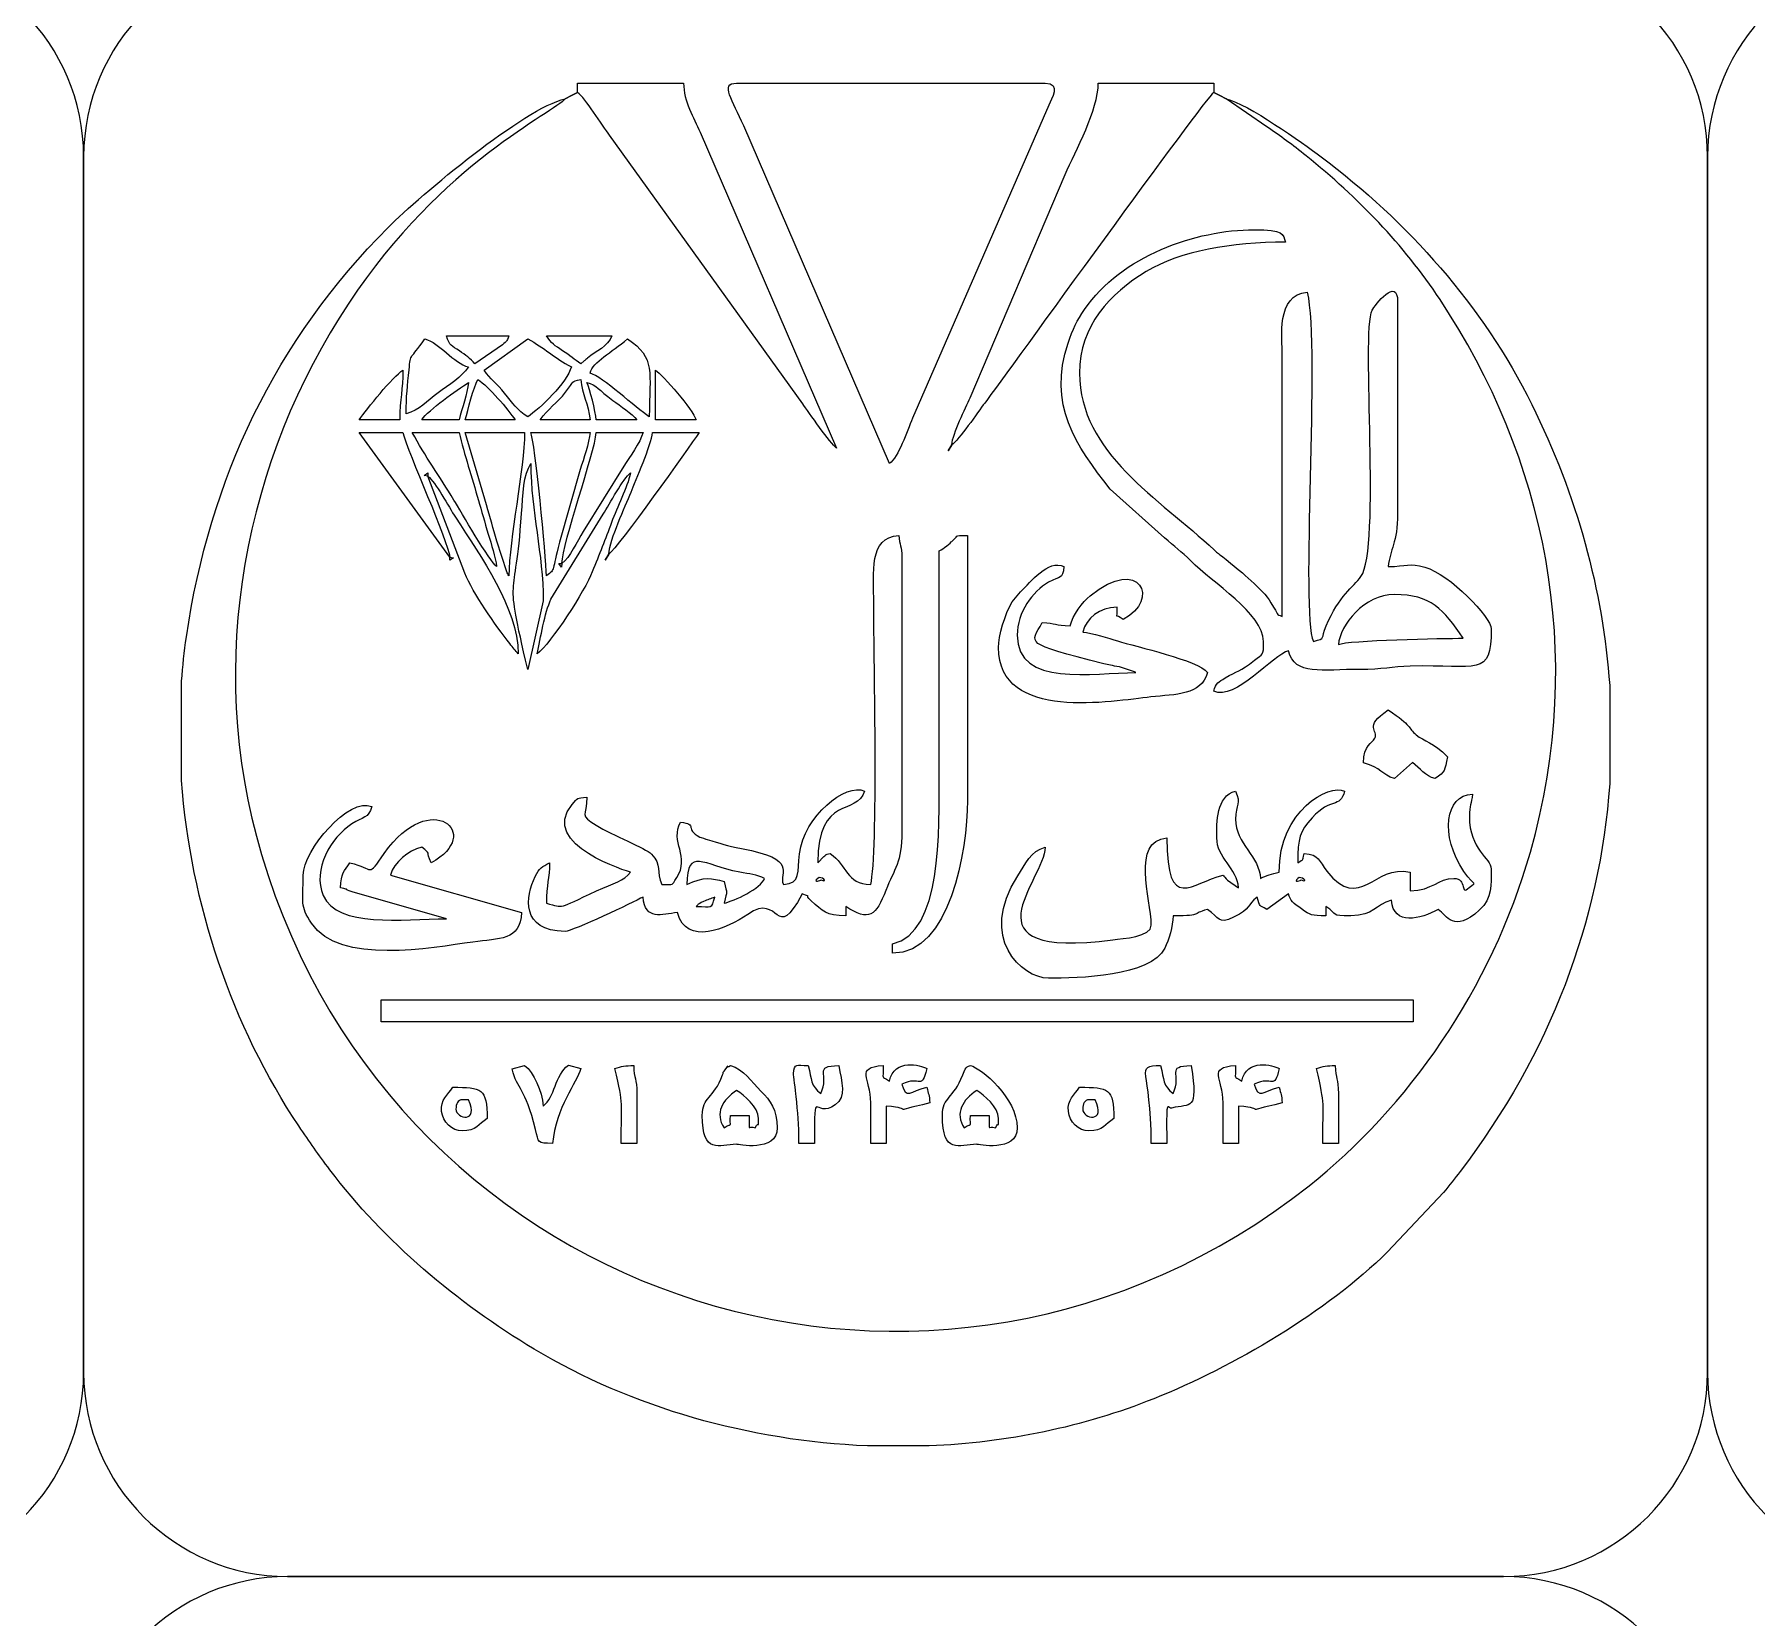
# Model space of a CAD drawing. Header units: millimetres. Extents: x -591 to 604, y 170 to 320.
# Drawn here: x 204.5 to 257.3, y 219 to 267.6 of the extents above; entities that cross this region are included whole.
import ezdxf

# ---------------------------------------------------------------- set-up
doc = ezdxf.new("R2010")
doc.units = ezdxf.units.MM
doc.header["$MEASUREMENT"] = 0
doc.layers.add('Layer 1', color=7, linetype='Continuous')

msp = doc.modelspace()

# ---------------------------------------------------------------- linework, layer by layer
at = {"layer": 'Layer 1', "color": 250, "lineweight": 18}
for points in [[(162.4292, 270.0725), (162.4292, 270.0725), (199.7166, 270.0725), (199.7166, 270.0725), (203.1625, 270.0725), (205.9729, 267.2621), (205.9729, 263.8162), (205.9729, 263.8162), (205.9729, 226.5288), (205.9729, 226.5288), (205.9729, 223.0829), (203.1625, 220.2725), (199.7166, 220.2725), (199.7166, 220.2725), (162.4292, 220.2725), (162.4292, 220.2725), (158.9833, 220.2725), (156.1729, 223.0829), (156.1729, 226.5288), (156.1729, 226.5288), (156.1729, 263.8162), (156.1729, 263.8162), (156.1729, 267.2621), (158.9833, 270.0725), (162.4292, 270.0725)], [(212.2292, 270.0725), (212.2292, 270.0725), (249.5166, 270.0725), (249.5166, 270.0725), (252.9625, 270.0725), (255.7729, 267.2621), (255.7729, 263.8162), (255.7729, 263.8162), (255.7729, 226.5288), (255.7729, 226.5288), (255.7729, 223.0829), (252.9625, 220.2725), (249.5166, 220.2725), (249.5166, 220.2725), (212.2292, 220.2725), (212.2292, 220.2725), (208.7833, 220.2725), (205.9729, 223.0829), (205.9729, 226.5288), (205.9729, 226.5288), (205.9729, 263.8162), (205.9729, 263.8162), (205.9729, 267.2621), (208.7833, 270.0725), (212.2292, 270.0725)], [(262.0292, 270.0725), (262.0292, 270.0725), (299.3166, 270.0725), (299.3166, 270.0725), (302.7625, 270.0725), (305.5729, 267.2621), (305.5729, 263.8162), (305.5729, 263.8162), (305.5729, 226.5288), (305.5729, 226.5288), (305.5729, 223.0829), (302.7625, 220.2725), (299.3166, 220.2725), (299.3166, 220.2725), (262.0292, 220.2725), (262.0292, 220.2725), (258.5833, 220.2725), (255.7729, 223.0829), (255.7729, 226.5288), (255.7729, 226.5288), (255.7729, 263.8162), (255.7729, 263.8162), (255.7729, 267.2621), (258.5833, 270.0725), (262.0292, 270.0725)], [(162.4292, 220.2725), (162.4292, 220.2725), (199.7166, 220.2725), (199.7166, 220.2725), (203.1625, 220.2725), (205.9729, 217.4621), (205.9729, 214.0162), (205.9729, 214.0162), (205.9729, 176.7288), (205.9729, 176.7288), (205.9729, 173.2829), (203.1625, 170.4725), (199.7166, 170.4725), (199.7166, 170.4725), (162.4292, 170.4725), (162.4292, 170.4725), (158.9833, 170.4725), (156.1729, 173.2829), (156.1729, 176.7288), (156.1729, 176.7288), (156.1729, 214.0162), (156.1729, 214.0162), (156.1729, 217.4621), (158.9833, 220.2725), (162.4292, 220.2725)], [(212.2292, 220.2725), (212.2292, 220.2725), (249.5166, 220.2725), (249.5166, 220.2725), (252.9625, 220.2725), (255.7729, 217.4621), (255.7729, 214.0162), (255.7729, 214.0162), (255.7729, 176.7288), (255.7729, 176.7288), (255.7729, 173.2829), (252.9625, 170.4725), (249.5166, 170.4725), (249.5166, 170.4725), (212.2292, 170.4725), (212.2292, 170.4725), (208.7833, 170.4725), (205.9729, 173.2829), (205.9729, 176.7288), (205.9729, 176.7288), (205.9729, 214.0162), (205.9729, 214.0162), (205.9729, 217.4621), (208.7833, 220.2725), (212.2292, 220.2725)], [(262.0292, 220.2725), (262.0292, 220.2725), (299.3166, 220.2725), (299.3166, 220.2725), (302.7625, 220.2725), (305.5729, 217.4621), (305.5729, 214.0162), (305.5729, 214.0162), (305.5729, 176.7288), (305.5729, 176.7288), (305.5729, 173.2829), (302.7625, 170.4725), (299.3166, 170.4725), (299.3166, 170.4725), (262.0292, 170.4725), (262.0292, 170.4725), (258.5833, 170.4725), (255.7729, 173.2829), (255.7729, 176.7288), (255.7729, 176.7288), (255.7729, 214.0162), (255.7729, 214.0162), (255.7729, 217.4621), (258.5833, 220.2725), (262.0292, 220.2725)]]:
    msp.add_open_spline(points, degree=3, knots=[0, 0, 0, 0, 0.125, 0.125, 0.125, 0.25, 0.25, 0.25, 0.375, 0.375, 0.375, 0.5, 0.5, 0.5, 0.625, 0.625, 0.625, 0.75, 0.75, 0.75, 0.875, 0.875, 0.875, 1, 1, 1, 1], dxfattribs=at)
at = {"layer": 'Layer 1', "color": 240}
for points, knots in [([(220.9283, 265.6831), (220.9283, 265.6831), (220.7371, 265.5875), (220.7371, 265.5875), (220.7371, 265.5875), (220.9283, 265.6831), (220.9283, 265.6831)], [0, 0, 0, 0, 0.5, 0.5, 0.5, 1, 1, 1, 1]), ([(221.1196, 265.7787), (221.1196, 265.7787), (220.9283, 265.6831), (220.9283, 265.6831), (220.9283, 265.6831), (221.1196, 265.7787), (221.1196, 265.7787)], [0, 0, 0, 0, 0.5, 0.5, 0.5, 1, 1, 1, 1]), ([(221.1196, 265.7787), (221.3502, 265.6096), (221.8702, 264.7777), (222.1027, 264.467), (222.1027, 264.467), (228.0232, 256.2356), (228.0232, 256.2356), (228.1936, 255.9854), (228.8925, 254.9977), (229.0561, 254.878), (229.0561, 254.878), (224.8753, 264.5622), (224.8753, 264.5622), (224.6812, 265.0163), (224.3706, 265.5037), (224.3706, 266.0656), (224.3706, 266.0656), (221.1196, 266.0656), (221.1196, 266.0656), (221.1196, 266.0656), (221.1196, 265.7787), (221.1196, 265.7787)], [0, 0, 0, 0, 0.1428571, 0.1428571, 0.1428571, 0.2857143, 0.2857143, 0.2857143, 0.4285714, 0.4285714, 0.4285714, 0.5714286, 0.5714286, 0.5714286, 0.7142857, 0.7142857, 0.7142857, 0.8571429, 0.8571429, 0.8571429, 1, 1, 1, 1]), ([(230.6816, 254.3999), (230.9687, 254.6104), (231.2157, 255.3724), (231.3919, 255.7932), (231.3919, 255.7932), (235.5667, 265.3944), (235.5667, 265.3944), (235.6563, 265.5854), (235.9591, 266.0656), (235.4625, 266.0656), (235.4625, 266.0656), (225.9963, 266.0656), (225.9963, 266.0656), (225.4735, 266.0656), (225.8796, 265.5359), (226.2138, 264.7534), (226.2138, 264.7534), (230.6816, 254.3999), (230.6816, 254.3999)], [0, 0, 0, 0, 0.1666667, 0.1666667, 0.1666667, 0.3333333, 0.3333333, 0.3333333, 0.5, 0.5, 0.5, 0.6666667, 0.6666667, 0.6666667, 0.8333333, 0.8333333, 0.8333333, 1, 1, 1, 1]), ([(232.594, 254.9736), (232.8156, 255.122), (233.3902, 255.9717), (233.605, 256.2575), (234.3037, 257.1873), (240.3305, 265.5622), (240.6261, 265.7787), (240.6261, 265.7787), (240.6261, 266.0656), (240.6261, 266.0656), (240.6261, 266.0656), (237.0881, 266.0656), (237.0881, 266.0656), (237.0881, 265.2549), (236.3991, 264.002), (236.069, 263.26), (236.069, 263.26), (233.1541, 256.4215), (233.1541, 256.4215), (233.0212, 256.0995), (232.624, 255.3346), (232.594, 254.9736)], [0, 0, 0, 0, 0.1428571, 0.1428571, 0.1428571, 0.2857143, 0.2857143, 0.2857143, 0.4285714, 0.4285714, 0.4285714, 0.5714286, 0.5714286, 0.5714286, 0.7142857, 0.7142857, 0.7142857, 0.8571429, 0.8571429, 0.8571429, 1, 1, 1, 1]), ([(240.8174, 265.6831), (240.8174, 265.6831), (240.6261, 265.7787), (240.6261, 265.7787), (240.6261, 265.7787), (240.8174, 265.6831), (240.8174, 265.6831)], [0, 0, 0, 0, 0.5, 0.5, 0.5, 1, 1, 1, 1]), ([(241.0086, 265.5875), (241.0086, 265.5875), (240.8174, 265.6831), (240.8174, 265.6831), (240.8174, 265.6831), (241.0086, 265.5875), (241.0086, 265.5875)], [0, 0, 0, 0, 0.5, 0.5, 0.5, 1, 1, 1, 1]), ([(241.0086, 265.5875), (241.0086, 265.5875), (242.2517, 264.727), (242.2517, 264.727), (242.7052, 264.4247), (243.0274, 264.1902), (243.4645, 263.8364), (245.0564, 262.5483), (246.4343, 261.1385), (247.5687, 259.4301), (250.7679, 254.6115), (252.0842, 248.6305), (250.3401, 242.4866), (249.1464, 238.2813), (246.5604, 234.638), (243.55, 232.2562), (232.1688, 223.2512), (215.5576, 228.4985), (211.4269, 242.4121), (209.656, 248.377), (210.9464, 254.554), (214.1008, 259.3151), (216.985, 263.6681), (220.4318, 265.1707), (220.7371, 265.5875), (219.4893, 265.2968), (216.3263, 262.6586), (215.3108, 261.6432), (211.8588, 258.1916), (209.8269, 253.9153), (209.1241, 249.0881), (209.0586, 248.6392), (209.0096, 248.1872), (208.9759, 247.7331), (208.9759, 247.7331), (208.9759, 244.6858), (208.9759, 244.6858), (209.2508, 240.8946), (210.5288, 237.1401), (212.571, 234.0897), (212.9116, 233.581), (213.1595, 233.2306), (213.5237, 232.7477), (215.1836, 230.5463), (217.4312, 228.66), (219.7861, 227.2489), (222.8029, 225.4412), (226.3899, 224.4299), (230.0087, 224.2793), (230.0087, 224.2793), (231.9016, 224.2793), (231.9016, 224.2793), (234.2773, 224.3787), (236.6263, 224.8554), (238.7957, 225.7271), (241.2467, 226.7121), (244.0903, 228.381), (245.9588, 230.2297), (245.9588, 230.2297), (247.6738, 232.0528), (247.6738, 232.0528), (247.8527, 232.2643), (248.0271, 232.4916), (248.181, 232.6928), (250.9437, 236.3041), (252.4745, 240.3925), (252.7699, 244.5787), (252.7699, 244.5787), (252.7699, 247.5939), (252.7699, 247.5939), (252.5652, 250.5065), (251.7689, 253.4224), (250.3794, 256.2167), (248.8627, 259.2669), (246.5818, 261.8047), (243.9182, 263.8118), (243.3522, 264.2384), (241.663, 265.4351), (241.0086, 265.5875)], [0, 0, 0, 0, 0.0384615, 0.0384615, 0.0384615, 0.0769231, 0.0769231, 0.0769231, 0.1153846, 0.1153846, 0.1153846, 0.1538462, 0.1538462, 0.1538462, 0.1923077, 0.1923077, 0.1923077, 0.2307692, 0.2307692, 0.2307692, 0.2692308, 0.2692308, 0.2692308, 0.3076923, 0.3076923, 0.3076923, 0.3461538, 0.3461538, 0.3461538, 0.3846154, 0.3846154, 0.3846154, 0.4230769, 0.4230769, 0.4230769, 0.4615385, 0.4615385, 0.4615385, 0.5, 0.5, 0.5, 0.5384615, 0.5384615, 0.5384615, 0.5769231, 0.5769231, 0.5769231, 0.6153846, 0.6153846, 0.6153846, 0.6538462, 0.6538462, 0.6538462, 0.6923077, 0.6923077, 0.6923077, 0.7307692, 0.7307692, 0.7307692, 0.7692308, 0.7692308, 0.7692308, 0.8076923, 0.8076923, 0.8076923, 0.8461538, 0.8461538, 0.8461538, 0.8846154, 0.8846154, 0.8846154, 0.9230769, 0.9230769, 0.9230769, 0.9615385, 0.9615385, 0.9615385, 1, 1, 1, 1]), ([(242.156, 248.9495), (242.156, 248.486), (242.141, 248.5803), (241.8767, 248.3682), (241.4403, 248.0179), (241.334, 248.0425), (240.9834, 247.8272), (240.7701, 247.6963), (240.6963, 247.6824), (240.6261, 247.4195), (241.2836, 247.1155), (242.4517, 248.5373), (242.9209, 248.6626), (243.1028, 247.8823), (243.9482, 248.0929), (245.1205, 248.0886), (245.7836, 248.0862), (246.1131, 248.1716), (246.6471, 248.1877), (248.7328, 248.2501), (249.1364, 247.8229), (249.1364, 249.3319), (249.1364, 249.689), (247.8728, 251.0026), (247.1039, 251.2268), (246.6175, 251.3686), (246.5521, 251.2443), (245.9808, 251.2443), (246.0242, 251.7662), (246.2677, 251.9736), (246.2677, 252.87), (246.2677, 252.87), (246.2677, 259.3721), (246.2677, 259.3721), (246.2677, 260.1439), (245.5635, 259.2628), (245.4864, 259.1017), (245.1469, 258.3923), (245.763, 251.7926), (245.1411, 250.9368), (244.9056, 250.6128), (244.4721, 250.3596), (244.0739, 249.422), (243.902, 249.0171), (244.0838, 249.0558), (243.686, 248.9495), (243.2744, 249.8073), (243.9002, 257.9185), (243.4947, 259.6589), (242.5349, 259.5791), (242.7294, 258.2296), (242.7297, 257.7466), (242.7297, 257.7466), (242.7297, 249.7144), (242.7297, 249.7144), (242.5248, 249.7971), (242.6418, 249.7253), (242.3842, 250.1339), (242.0935, 250.5949), (241.4948, 251.0529), (241.0746, 251.406), (240.8811, 251.5687), (240.8428, 251.5644), (240.6492, 251.7456), (238.9456, 253.3403), (236.5144, 254.721), (236.5144, 257.1728), (236.5144, 258.6435), (237.4426, 259.6092), (238.5611, 260.2897), (239.6008, 260.9222), (241.1764, 261.189), (242.8254, 261.189), (242.7568, 261.4456), (242.7755, 261.5715), (241.8692, 261.5715), (240.0711, 261.5715), (237.7887, 260.7647), (236.6651, 259.1259), (236.4345, 258.7895), (236.3036, 258.5163), (236.163, 258.0981), (235.5295, 256.2133), (236.3884, 254.9585), (237.455, 253.6192), (237.455, 253.6192), (239.1202, 252.129), (239.1202, 252.129), (239.4266, 251.8369), (239.6293, 251.7192), (239.9322, 251.4111), (240.5708, 250.762), (242.156, 249.7869), (242.156, 248.9495)], [0, 0, 0, 0, 0.0322581, 0.0322581, 0.0322581, 0.0645161, 0.0645161, 0.0645161, 0.0967742, 0.0967742, 0.0967742, 0.1290323, 0.1290323, 0.1290323, 0.1612903, 0.1612903, 0.1612903, 0.1935484, 0.1935484, 0.1935484, 0.2258065, 0.2258065, 0.2258065, 0.2580645, 0.2580645, 0.2580645, 0.2903226, 0.2903226, 0.2903226, 0.3225806, 0.3225806, 0.3225806, 0.3548387, 0.3548387, 0.3548387, 0.3870968, 0.3870968, 0.3870968, 0.4193548, 0.4193548, 0.4193548, 0.4516129, 0.4516129, 0.4516129, 0.483871, 0.483871, 0.483871, 0.516129, 0.516129, 0.516129, 0.5483871, 0.5483871, 0.5483871, 0.5806452, 0.5806452, 0.5806452, 0.6129032, 0.6129032, 0.6129032, 0.6451613, 0.6451613, 0.6451613, 0.6774194, 0.6774194, 0.6774194, 0.7096774, 0.7096774, 0.7096774, 0.7419355, 0.7419355, 0.7419355, 0.7741935, 0.7741935, 0.7741935, 0.8064516, 0.8064516, 0.8064516, 0.8387097, 0.8387097, 0.8387097, 0.8709677, 0.8709677, 0.8709677, 0.9032258, 0.9032258, 0.9032258, 0.9354839, 0.9354839, 0.9354839, 0.9677419, 0.9677419, 0.9677419, 1, 1, 1, 1]), ([(217.9642, 257.4597), (217.9642, 257.4597), (218.814, 258.0442), (218.814, 258.0442), (218.9573, 258.1789), (218.9375, 258.1037), (219.016, 258.3203), (219.016, 258.3203), (217.1036, 258.3203), (217.1036, 258.3203), (217.1884, 258.0024), (217.2634, 258.0212), (217.4983, 257.8546), (217.6777, 257.7275), (217.8404, 257.6285), (217.9642, 257.4597)], [0, 0, 0, 0, 0.2, 0.2, 0.2, 0.4, 0.4, 0.4, 0.6, 0.6, 0.6, 0.8, 0.8, 0.8, 1, 1, 1, 1]), ([(221.2152, 257.4597), (221.2152, 257.4597), (221.3179, 257.5482), (221.3179, 257.5482), (221.3328, 257.5606), (221.4014, 257.6186), (221.422, 257.6355), (221.6782, 257.8437), (222.0527, 257.9922), (222.1714, 258.3203), (222.1714, 258.3203), (220.1634, 258.3203), (220.1634, 258.3203), (220.3153, 258.0935), (220.4178, 258.0195), (220.6594, 257.8602), (220.8908, 257.7077), (221.0163, 257.5928), (221.2152, 257.4597)], [0, 0, 0, 0, 0.1666667, 0.1666667, 0.1666667, 0.3333333, 0.3333333, 0.3333333, 0.5, 0.5, 0.5, 0.6666667, 0.6666667, 0.6666667, 0.8333333, 0.8333333, 0.8333333, 1, 1, 1, 1]), ([(215.8605, 255.9298), (216.2675, 256.0246), (216.5042, 256.3187), (216.8437, 256.5721), (217.1833, 256.8254), (217.5565, 257.0409), (217.7729, 257.3641), (217.3133, 257.4869), (216.8937, 258.102), (216.4343, 258.2246), (215.9788, 257.5447), (216.003, 257.8277), (215.9524, 257.2723), (215.9083, 256.7869), (215.8605, 256.4771), (215.8605, 255.9298)], [0, 0, 0, 0, 0.2, 0.2, 0.2, 0.4, 0.4, 0.4, 0.6, 0.6, 0.6, 0.8, 0.8, 0.8, 1, 1, 1, 1]), ([(218.2511, 257.2685), (218.4452, 256.9785), (218.6475, 256.8596), (218.88, 256.5588), (219.1187, 256.2499), (219.287, 256.0368), (219.5897, 255.8342), (219.9705, 256.0891), (220.801, 256.8875), (220.9283, 257.3641), (220.4099, 257.6384), (220.1081, 257.9505), (219.5897, 258.2246), (219.5897, 258.2246), (218.2511, 257.2685), (218.2511, 257.2685)], [0, 0, 0, 0, 0.2, 0.2, 0.2, 0.4, 0.4, 0.4, 0.6, 0.6, 0.6, 0.8, 0.8, 0.8, 1, 1, 1, 1]), ([(221.5021, 257.1728), (221.8744, 257.0734), (222.9168, 256.1035), (223.3188, 255.8342), (223.3188, 257.2135), (223.5347, 257.632), (222.6495, 258.2246), (222.1571, 257.7967), (221.6, 257.5394), (221.5021, 257.1728)], [0, 0, 0, 0, 0.3333333, 0.3333333, 0.3333333, 0.6666667, 0.6666667, 0.6666667, 1, 1, 1, 1]), ([(214.4263, 255.7386), (214.4263, 255.7386), (215.6693, 255.7386), (215.6693, 255.7386), (215.6693, 256.4073), (215.7649, 256.6528), (215.7649, 257.2685), (215.4453, 257.0546), (214.6566, 256.0827), (214.4263, 255.7386)], [0, 0, 0, 0, 0.3333333, 0.3333333, 0.3333333, 0.6666667, 0.6666667, 0.6666667, 1, 1, 1, 1]), ([(223.5101, 255.7386), (223.5101, 255.7386), (224.7531, 255.7386), (224.7531, 255.7386), (224.668, 256.0573), (223.7319, 257.106), (223.5101, 257.2685), (223.5101, 257.2685), (223.5101, 255.7386), (223.5101, 255.7386)], [0, 0, 0, 0, 0.3333333, 0.3333333, 0.3333333, 0.6666667, 0.6666667, 0.6666667, 1, 1, 1, 1]), ([(216.3386, 255.7386), (216.3386, 255.7386), (217.486, 255.7386), (217.486, 255.7386), (217.5702, 256.0995), (217.7438, 256.5367), (217.7729, 256.886), (217.4141, 256.6458), (216.5593, 256.0679), (216.3386, 255.7386)], [0, 0, 0, 0, 0.3333333, 0.3333333, 0.3333333, 0.6666667, 0.6666667, 0.6666667, 1, 1, 1, 1]), ([(217.6773, 255.7386), (217.6773, 255.7386), (219.2072, 255.7386), (219.2072, 255.7386), (218.9827, 256.0737), (218.3956, 256.7568), (218.0598, 256.9816), (217.9315, 256.7145), (217.753, 256.0634), (217.6773, 255.7386)], [0, 0, 0, 0, 0.3333333, 0.3333333, 0.3333333, 0.6666667, 0.6666667, 0.6666667, 1, 1, 1, 1]), ([(219.9722, 255.7386), (219.9722, 255.7386), (221.5021, 255.7386), (221.5021, 255.7386), (221.4607, 256.2354), (221.253, 256.5277), (221.2152, 256.9816), (220.8852, 256.8935), (221.0474, 256.9722), (220.7506, 256.5857), (220.505, 256.266), (220.2007, 256.0798), (219.9722, 255.7386)], [0, 0, 0, 0, 0.25, 0.25, 0.25, 0.5, 0.5, 0.5, 0.75, 0.75, 0.75, 1, 1, 1, 1]), ([(221.6934, 255.7386), (221.6934, 255.7386), (222.9363, 255.7386), (222.9363, 255.7386), (222.7888, 255.9402), (222.4334, 256.1614), (222.1979, 256.3388), (221.7521, 256.6747), (221.7151, 256.8037), (221.4065, 256.886), (221.4967, 256.6979), (221.6714, 256.0025), (221.6934, 255.7386)], [0, 0, 0, 0, 0.25, 0.25, 0.25, 0.5, 0.5, 0.5, 0.75, 0.75, 0.75, 1, 1, 1, 1]), ([(217.1992, 251.5313), (217.1584, 252.0214), (215.9091, 254.7372), (215.7649, 255.356), (215.7649, 255.356), (214.4263, 255.356), (214.4263, 255.356), (214.4263, 255.356), (217.1992, 251.5313), (217.1992, 251.5313)], [0, 0, 0, 0, 0.3333333, 0.3333333, 0.3333333, 0.6666667, 0.6666667, 0.6666667, 1, 1, 1, 1]), ([(218.6335, 251.2443), (218.6082, 251.548), (218.4728, 251.913), (218.3799, 252.2338), (218.2716, 252.6078), (218.1684, 252.9603), (218.0806, 253.2731), (217.8825, 253.9783), (217.6441, 254.6774), (217.486, 255.356), (217.486, 255.356), (216.0518, 255.356), (216.0518, 255.356), (216.4382, 254.6256), (216.8935, 254.0096), (217.3257, 253.2833), (217.531, 252.9382), (218.4357, 251.3892), (218.6335, 251.2443)], [0, 0, 0, 0, 0.1666667, 0.1666667, 0.1666667, 0.3333333, 0.3333333, 0.3333333, 0.5, 0.5, 0.5, 0.6666667, 0.6666667, 0.6666667, 0.8333333, 0.8333333, 0.8333333, 1, 1, 1, 1]), ([(219.016, 250.9576), (219.016, 252.0683), (219.494, 254.2569), (219.494, 255.356), (219.494, 255.356), (217.6773, 255.356), (217.6773, 255.356), (217.6773, 255.356), (218.3259, 253.1361), (218.3259, 253.1361), (218.441, 252.7262), (218.5295, 252.4169), (218.6447, 252.0206), (218.6447, 252.0206), (218.9462, 251.0789), (218.9462, 251.0789), (218.9544, 251.0624), (218.974, 251.031), (218.9808, 251.018), (218.9877, 251.0049), (219.0026, 250.9766), (219.016, 250.9576)], [0, 0, 0, 0, 0.1428571, 0.1428571, 0.1428571, 0.2857143, 0.2857143, 0.2857143, 0.4285714, 0.4285714, 0.4285714, 0.5714286, 0.5714286, 0.5714286, 0.7142857, 0.7142857, 0.7142857, 0.8571429, 0.8571429, 0.8571429, 1, 1, 1, 1]), ([(220.1634, 250.9576), (220.4617, 251.176), (220.3147, 251.0874), (220.5666, 251.9886), (220.5666, 251.9886), (221.2039, 254.2198), (221.2039, 254.2198), (221.2985, 254.5439), (221.4748, 255.029), (221.5021, 255.356), (221.5021, 255.356), (219.6853, 255.356), (219.6853, 255.356), (219.8034, 255.11), (220.1634, 251.513), (220.1634, 250.9576)], [0, 0, 0, 0, 0.2, 0.2, 0.2, 0.4, 0.4, 0.4, 0.6, 0.6, 0.6, 0.8, 0.8, 0.8, 1, 1, 1, 1]), ([(220.6415, 251.3399), (220.8759, 251.5117), (221.1085, 252.0235), (221.2923, 252.3148), (221.2923, 252.3148), (222.5353, 254.3228), (222.5353, 254.3228), (222.719, 254.6145), (223.0399, 255.0278), (223.1276, 255.356), (223.1276, 255.356), (221.6934, 255.356), (221.6934, 255.356), (221.6408, 254.724), (220.6553, 251.9594), (220.6415, 251.3399)], [0, 0, 0, 0, 0.2, 0.2, 0.2, 0.4, 0.4, 0.4, 0.6, 0.6, 0.6, 0.8, 0.8, 0.8, 1, 1, 1, 1]), ([(222.0758, 251.6269), (222.3455, 251.8074), (224.5224, 254.8687), (224.8489, 255.356), (224.8489, 255.356), (223.4145, 255.356), (223.4145, 255.356), (223.382, 254.9663), (222.9025, 253.885), (222.7589, 253.5256), (222.5777, 253.0723), (222.1144, 252.0902), (222.0758, 251.6269)], [0, 0, 0, 0, 0.25, 0.25, 0.25, 0.5, 0.5, 0.5, 0.75, 0.75, 0.75, 1, 1, 1, 1]), ([(232.594, 254.9736), (232.594, 254.9736), (232.484, 254.7872), (232.484, 254.7872), (232.484, 254.7872), (232.594, 254.9736), (232.594, 254.9736)], [0, 0, 0, 0, 0.5, 0.5, 0.5, 1, 1, 1, 1]), ([(216.5299, 254.0174), (216.5299, 254.0174), (216.5299, 254.113), (216.5299, 254.113), (216.5299, 254.113), (216.4183, 254.0333), (216.4183, 254.0333), (216.4183, 254.0333), (216.5299, 254.0174), (216.5299, 254.0174)], [0, 0, 0, 0, 0.3333333, 0.3333333, 0.3333333, 0.6666667, 0.6666667, 0.6666667, 1, 1, 1, 1]), ([(219.5897, 248.0889), (219.5897, 248.0889), (220.0678, 250.1925), (220.0678, 250.1925), (220.0678, 251.6315), (219.6853, 252.9305), (219.6853, 254.3999), (219.4604, 254.0761), (219.4395, 253.4323), (219.4018, 252.8666), (219.2087, 249.9816), (218.8616, 251.2142), (219.5897, 248.0889)], [0, 0, 0, 0, 0.25, 0.25, 0.25, 0.5, 0.5, 0.5, 0.75, 0.75, 0.75, 1, 1, 1, 1]), ([(219.8766, 248.567), (220.308, 248.8832), (221.349, 250.5167), (221.5707, 251.0802), (221.7823, 251.6177), (221.9751, 252.0804), (222.1603, 252.5942), (222.3314, 253.0696), (222.6384, 253.6549), (222.7451, 254.113), (222.5153, 253.9446), (222.1035, 253.161), (221.9033, 252.8513), (221.9033, 252.8513), (220.3045, 250.2426), (220.3045, 250.2426), (220.1073, 249.827), (219.9882, 249.0466), (219.8766, 248.567)], [0, 0, 0, 0, 0.1666667, 0.1666667, 0.1666667, 0.3333333, 0.3333333, 0.3333333, 0.5, 0.5, 0.5, 0.6666667, 0.6666667, 0.6666667, 0.8333333, 0.8333333, 0.8333333, 1, 1, 1, 1]), ([(216.5299, 254.0174), (216.5299, 254.0174), (217.6624, 251.0383), (217.6624, 251.0383), (217.9034, 250.4315), (218.6056, 249.4434), (219.0415, 248.8793), (219.1354, 248.7581), (219.2182, 248.6644), (219.3028, 248.567), (219.2711, 249.9936), (218.1738, 251.5132), (217.3717, 252.7556), (217.172, 253.0649), (216.7592, 253.8493), (216.5299, 254.0174)], [0, 0, 0, 0, 0.2, 0.2, 0.2, 0.4, 0.4, 0.4, 0.6, 0.6, 0.6, 0.8, 0.8, 0.8, 1, 1, 1, 1]), ([(230.1079, 241.4911), (229.3415, 241.5081), (229.3967, 242.0912), (228.8649, 242.4473), (228.6908, 242.4007), (228.768, 242.4274), (228.6703, 242.3549), (228.6703, 242.3549), (228.4824, 242.1605), (228.4824, 242.1605), (228.4824, 244.2652), (229.7095, 243.5842), (229.9167, 244.3597), (229.3532, 244.6202), (228.0608, 243.5889), (227.9219, 242.4339), (227.8537, 241.8663), (227.9842, 241.5371), (227.4306, 241.4911), (227.2678, 241.8852), (227.9304, 242.261), (226.1472, 242.5982), (225.6762, 242.6871), (225.5148, 242.7497), (225.0886, 242.8783), (225.0835, 242.8798), (224.8815, 242.9421), (224.8709, 242.9475), (224.3776, 243.1959), (224.8345, 243.3423), (224.2752, 243.4035), (223.9476, 242.8205), (224.5822, 242.3368), (224.1604, 241.7039), (223.9796, 241.4326), (224.1126, 241.5002), (223.7014, 241.4911), (223.5134, 241.8829), (223.7213, 242.095), (223.3914, 242.4241), (223.205, 242.6101), (222.1862, 243.0026), (221.6917, 243.3086), (221.167, 243.6335), (221.3931, 243.5706), (221.4065, 244.1685), (221.0827, 244.1415), (221.132, 244.1611), (220.9562, 243.9493), (219.9183, 242.6975), (222.7183, 241.8757), (222.7451, 241.8736), (222.5359, 241.5879), (222.249, 241.552), (221.6959, 241.2971), (220.4547, 240.7253), (220.7505, 240.7806), (220.1634, 240.9174), (220.1634, 241.4979), (220.2591, 241.6835), (220.2591, 242.1605), (220.0293, 242.0389), (219.9504, 242.0046), (219.8199, 241.7387), (219.5249, 241.1373), (219.3608, 240.0567), (220.7371, 240.0567), (220.9748, 240.0567), (222.8251, 240.9485), (223.1276, 241.1085), (223.1894, 240.3655), (223.7026, 240.5908), (224.1794, 240.6304), (224.4551, 239.598), (225.6936, 240.1298), (226.3396, 240.579), (227.3524, 241.2832), (227.1728, 239.6329), (228.0043, 241.2041), (228.3728, 241.0708), (228.0263, 241.222), (228.2777, 240.9994), (228.6487, 240.6709), (228.7321, 240.5348), (229.343, 240.5348), (229.343, 240.5348), (229.343, 240.8216), (229.343, 240.8216), (230.0633, 240.3391), (230.2714, 240.5447), (230.5736, 241.3121), (230.8347, 241.9752), (231.0641, 242.1724), (231.0641, 243.1166), (231.0641, 243.1166), (231.0641, 251.5313), (231.0641, 251.5313), (231.0641, 251.861), (230.9934, 251.9015), (230.9685, 252.2006), (230.0403, 252.1234), (230.2034, 251.0883), (230.2035, 250.0969), (230.2037, 248.2505), (230.3429, 242.4997), (230.1079, 241.4911)], [0, 0, 0, 0, 0.0285714, 0.0285714, 0.0285714, 0.0571429, 0.0571429, 0.0571429, 0.0857143, 0.0857143, 0.0857143, 0.1142857, 0.1142857, 0.1142857, 0.1428571, 0.1428571, 0.1428571, 0.1714286, 0.1714286, 0.1714286, 0.2, 0.2, 0.2, 0.2285714, 0.2285714, 0.2285714, 0.2571429, 0.2571429, 0.2571429, 0.2857143, 0.2857143, 0.2857143, 0.3142857, 0.3142857, 0.3142857, 0.3428571, 0.3428571, 0.3428571, 0.3714286, 0.3714286, 0.3714286, 0.4, 0.4, 0.4, 0.4285714, 0.4285714, 0.4285714, 0.4571429, 0.4571429, 0.4571429, 0.4857143, 0.4857143, 0.4857143, 0.5142857, 0.5142857, 0.5142857, 0.5428571, 0.5428571, 0.5428571, 0.5714286, 0.5714286, 0.5714286, 0.6, 0.6, 0.6, 0.6285714, 0.6285714, 0.6285714, 0.6571429, 0.6571429, 0.6571429, 0.6857143, 0.6857143, 0.6857143, 0.7142857, 0.7142857, 0.7142857, 0.7428571, 0.7428571, 0.7428571, 0.7714286, 0.7714286, 0.7714286, 0.8, 0.8, 0.8, 0.8285714, 0.8285714, 0.8285714, 0.8571429, 0.8571429, 0.8571429, 0.8857143, 0.8857143, 0.8857143, 0.9142857, 0.9142857, 0.9142857, 0.9428571, 0.9428571, 0.9428571, 0.9714286, 0.9714286, 0.9714286, 1, 1, 1, 1]), ([(232.2115, 251.7225), (232.2115, 249.4913), (232.2115, 247.2602), (232.2115, 245.0291), (232.2115, 243.0472), (232.2967, 240.0283), (230.7773, 239.6742), (230.7773, 239.6742), (230.7773, 239.3873), (230.7773, 239.3873), (232.5528, 239.3873), (233.0721, 242.5273), (233.0721, 244.0728), (233.0721, 244.0728), (233.0721, 252.2006), (233.0721, 252.2006), (232.6106, 252.1903), (232.8296, 252.1958), (232.5936, 252.0096), (232.5918, 252.0082), (232.514, 251.9342), (232.4396, 251.877), (232.3344, 251.7959), (232.2946, 251.778), (232.2115, 251.7225)], [0, 0, 0, 0, 0.125, 0.125, 0.125, 0.25, 0.25, 0.25, 0.375, 0.375, 0.375, 0.5, 0.5, 0.5, 0.625, 0.625, 0.625, 0.75, 0.75, 0.75, 0.875, 0.875, 0.875, 1, 1, 1, 1]), ([(217.1992, 251.5313), (217.1992, 251.5313), (217.1992, 251.4357), (217.1992, 251.4357), (217.1992, 251.4357), (217.3108, 251.5154), (217.3108, 251.5154), (217.3108, 251.5154), (217.1992, 251.5313), (217.1992, 251.5313)], [0, 0, 0, 0, 0.3333333, 0.3333333, 0.3333333, 0.6666667, 0.6666667, 0.6666667, 1, 1, 1, 1]), ([(222.0758, 251.6269), (222.0758, 251.6269), (221.9658, 251.4403), (221.9658, 251.4403), (221.9658, 251.4403), (222.0758, 251.6269), (222.0758, 251.6269)], [0, 0, 0, 0, 0.5, 0.5, 0.5, 1, 1, 1, 1]), ([(234.0282, 248.7582), (234.0282, 246.4664), (237.5497, 247.12), (238.6968, 247.2452), (239.4581, 247.3285), (240.2474, 247.2916), (240.4349, 247.9932), (240.1614, 248.3665), (238.2438, 248.7844), (237.6736, 248.9612), (237.4211, 249.0396), (236.899, 249.2123), (236.61, 249.2363), (236.7231, 249.66), (237.1195, 249.9892), (237.6618, 250.0013), (237.6989, 249.5572), (237.5594, 249.8341), (237.8532, 249.6187), (238.9952, 250.2232), (238.3828, 251.5947), (236.8383, 250.3468), (236.6055, 250.159), (236.3006, 249.7412), (236.2277, 249.4275), (235.747, 249.4275), (235.7995, 249.5136), (235.367, 249.5232), (235.0232, 248.8736), (234.7384, 248.901), (237.2576, 248.2583), (237.3947, 248.2234), (237.5153, 248.2107), (237.7368, 248.1638), (237.7368, 248.1638), (238.172, 248.0252), (238.172, 248.0252), (238.1861, 248.0191), (238.2155, 248.006), (238.2357, 247.9932), (236.941, 247.9932), (234.602, 247.5294), (234.602, 249.1407), (234.602, 249.8393), (235.0729, 250.4754), (235.5635, 250.761), (235.9371, 250.9785), (235.9898, 250.8188), (236.0363, 251.2443), (235.549, 251.4698), (235.0167, 250.7689), (234.705, 250.4721), (234.705, 250.4721), (234.4456, 250.1578), (234.4456, 250.1578), (234.2266, 249.8085), (234.0282, 249.0962), (234.0282, 248.7582)], [0, 0, 0, 0, 0.0526316, 0.0526316, 0.0526316, 0.1052632, 0.1052632, 0.1052632, 0.1578947, 0.1578947, 0.1578947, 0.2105263, 0.2105263, 0.2105263, 0.2631579, 0.2631579, 0.2631579, 0.3157895, 0.3157895, 0.3157895, 0.3684211, 0.3684211, 0.3684211, 0.4210526, 0.4210526, 0.4210526, 0.4736842, 0.4736842, 0.4736842, 0.5263158, 0.5263158, 0.5263158, 0.5789474, 0.5789474, 0.5789474, 0.6315789, 0.6315789, 0.6315789, 0.6842105, 0.6842105, 0.6842105, 0.7368421, 0.7368421, 0.7368421, 0.7894737, 0.7894737, 0.7894737, 0.8421053, 0.8421053, 0.8421053, 0.8947368, 0.8947368, 0.8947368, 0.9473684, 0.9473684, 0.9473684, 1, 1, 1, 1]), ([(220.6415, 251.3399), (220.6415, 251.3399), (220.5459, 251.3399), (220.5459, 251.3399), (220.5459, 251.3399), (220.6256, 251.2285), (220.6256, 251.2285), (220.6256, 251.2285), (220.6415, 251.3399), (220.6415, 251.3399)], [0, 0, 0, 0, 0.3333333, 0.3333333, 0.3333333, 0.6666667, 0.6666667, 0.6666667, 1, 1, 1, 1]), ([(244.4509, 248.8538), (244.5003, 249.4482), (245.242, 250.3839), (246.172, 250.3839), (247.2821, 250.3839), (247.6813, 249.9327), (248.2757, 249.045), (247.6883, 249.045), (244.7239, 248.985), (244.4509, 248.8538)], [0, 0, 0, 0, 0.3333333, 0.3333333, 0.3333333, 0.6666667, 0.6666667, 0.6666667, 1, 1, 1, 1]), ([(245.2158, 245.2203), (245.7692, 245.0913), (245.7856, 244.8453), (246.172, 244.7422), (246.172, 244.7422), (246.7279, 245.2389), (246.7279, 245.2389), (246.9553, 245.0381), (247.1063, 244.8245), (247.4151, 244.7422), (247.7416, 244.9608), (247.6955, 244.9736), (247.7975, 245.4115), (247.3742, 245.8577), (247.066, 245.887), (246.8402, 246.0797), (246.5635, 246.3154), (246.7261, 246.3467), (245.9808, 246.8458), (245.1874, 246.3145), (245.6959, 246.2234), (245.5733, 245.9833), (245.4814, 245.8038), (245.2287, 245.7937), (245.2158, 245.2203)], [0, 0, 0, 0, 0.125, 0.125, 0.125, 0.25, 0.25, 0.25, 0.375, 0.375, 0.375, 0.5, 0.5, 0.5, 0.625, 0.625, 0.625, 0.75, 0.75, 0.75, 0.875, 0.875, 0.875, 1, 1, 1, 1]), ([(242.6341, 241.8736), (242.4024, 241.8195), (242.2504, 241.7735), (242.0604, 241.6822), (242.046, 242.3271), (241.2954, 242.7548), (241.2954, 243.4991), (241.2954, 243.9648), (241.4863, 243.9618), (241.2954, 244.3597), (240.7028, 244.2014), (240.7217, 243.3991), (240.7217, 242.9254), (240.7217, 242.3293), (241.3427, 241.9779), (241.3911, 241.3955), (241.3911, 241.3955), (241.0465, 241.6246), (241.0465, 241.6246), (240.9916, 241.6789), (240.9328, 241.7591), (240.9129, 241.778), (239.9468, 241.5529), (239.1918, 240.5775), (239.1918, 242.9254), (238.0788, 242.8328), (238.7136, 241.0626), (238.7136, 240.2479), (238.7136, 239.8866), (237.8448, 239.837), (237.5382, 239.7979), (232.803, 239.1935), (235.4402, 241.6301), (235.4625, 242.6385), (235.0234, 242.5213), (234.8473, 242.1122), (234.6193, 241.7607), (233.3805, 239.8518), (234.7493, 238.6224), (235.5582, 238.6224), (236.4625, 238.6224), (238.6994, 238.6567), (239.1281, 239.5467), (239.2469, 239.7933), (239.3759, 240.2148), (239.3831, 240.5348), (240.3693, 240.5348), (239.8844, 240.5978), (240.4349, 240.7262), (240.8143, 240.472), (240.7516, 240.2626), (241.2336, 240.4888), (241.8119, 240.7606), (241.6173, 240.8539), (241.9648, 241.1085), (242.054, 240.7745), (242.0012, 240.8938), (242.2517, 240.7262), (242.2517, 240.7262), (242.9209, 241.2041), (242.9209, 241.2041), (242.9758, 240.9989), (243.0691, 240.9244), (243.3215, 240.7441), (243.5955, 240.5482), (243.622, 240.5348), (244.0684, 240.5348), (244.0684, 240.5348), (244.0684, 240.8216), (244.0684, 240.8216), (244.4529, 240.5641), (244.1845, 240.5348), (244.8334, 240.5348), (245.5491, 240.5348), (245.5733, 240.8786), (246.0764, 241.0129), (246.1429, 240.2141), (246.9678, 240.4389), (247.5107, 240.7262), (247.7869, 240.5411), (247.9791, 239.9879), (248.7725, 240.7073), (249.1844, 241.0806), (249.1364, 241.4878), (249.1364, 241.9692), (249.1364, 242.3071), (248.4669, 242.5414), (248.4669, 243.5948), (248.4669, 243.9244), (248.5376, 243.9649), (248.5625, 244.2641), (247.7277, 244.2454), (247.5544, 242.9916), (248.3, 241.89), (248.6509, 241.3714), (248.7133, 241.6283), (248.4623, 241.3982), (248.1621, 241.1232), (248.4231, 241.6822), (247.9888, 241.6822), (247.5106, 241.6822), (247.3549, 241.3155), (246.6501, 241.2999), (246.6501, 241.2999), (246.6501, 241.8736), (246.6501, 241.8736), (245.5377, 242.1327), (245.1266, 240.6206), (244.0966, 241.9017), (243.8448, 242.2152), (243.8767, 242.4076), (243.3991, 242.4473), (243.3322, 242.1677), (243.4114, 242.3095), (243.2078, 242.1605), (243.2078, 242.9375), (243.2541, 243.1033), (243.6455, 243.5396), (244.2218, 244.1826), (244.494, 243.8046), (244.6421, 244.3597), (244.1656, 244.58), (242.6341, 243.7768), (242.6341, 241.8736)], [0, 0, 0, 0, 0.0243902, 0.0243902, 0.0243902, 0.0487805, 0.0487805, 0.0487805, 0.0731707, 0.0731707, 0.0731707, 0.097561, 0.097561, 0.097561, 0.1219512, 0.1219512, 0.1219512, 0.1463415, 0.1463415, 0.1463415, 0.1707317, 0.1707317, 0.1707317, 0.195122, 0.195122, 0.195122, 0.2195122, 0.2195122, 0.2195122, 0.2439024, 0.2439024, 0.2439024, 0.2682927, 0.2682927, 0.2682927, 0.2926829, 0.2926829, 0.2926829, 0.3170732, 0.3170732, 0.3170732, 0.3414634, 0.3414634, 0.3414634, 0.3658537, 0.3658537, 0.3658537, 0.3902439, 0.3902439, 0.3902439, 0.4146341, 0.4146341, 0.4146341, 0.4390244, 0.4390244, 0.4390244, 0.4634146, 0.4634146, 0.4634146, 0.4878049, 0.4878049, 0.4878049, 0.5121951, 0.5121951, 0.5121951, 0.5365854, 0.5365854, 0.5365854, 0.5609756, 0.5609756, 0.5609756, 0.5853659, 0.5853659, 0.5853659, 0.6097561, 0.6097561, 0.6097561, 0.6341463, 0.6341463, 0.6341463, 0.6585366, 0.6585366, 0.6585366, 0.6829268, 0.6829268, 0.6829268, 0.7073171, 0.7073171, 0.7073171, 0.7317073, 0.7317073, 0.7317073, 0.7560976, 0.7560976, 0.7560976, 0.7804878, 0.7804878, 0.7804878, 0.804878, 0.804878, 0.804878, 0.8292683, 0.8292683, 0.8292683, 0.8536585, 0.8536585, 0.8536585, 0.8780488, 0.8780488, 0.8780488, 0.902439, 0.902439, 0.902439, 0.9268293, 0.9268293, 0.9268293, 0.9512195, 0.9512195, 0.9512195, 0.9756098, 0.9756098, 0.9756098, 1, 1, 1, 1]), ([(212.705, 241.778), (212.705, 240.9362), (212.6014, 240.8412), (212.9558, 240.3075), (213.8185, 239.0086), (216.6465, 239.5564), (217.9099, 239.7285), (218.7067, 239.837), (219.3792, 239.771), (219.3985, 240.6304), (219.3985, 240.6304), (215.3825, 241.778), (215.3825, 241.778), (215.4923, 242.1894), (215.9289, 242.5291), (216.3386, 242.6385), (216.6545, 242.4071), (216.4459, 242.5344), (216.6255, 242.1605), (218.2735, 243.0325), (216.615, 244.4894), (215.1908, 242.4476), (214.6581, 241.6841), (214.8999, 241.9833), (214.1393, 242.1605), (213.9649, 241.8998), (213.8624, 241.8409), (213.8524, 241.3955), (214.2074, 241.3127), (213.8825, 241.3742), (214.2092, 241.274), (214.2092, 241.274), (217.1036, 240.4392), (217.1036, 240.4392), (215.7306, 240.4392), (213.7525, 240.159), (213.3227, 241.1551), (212.9769, 241.9563), (213.5529, 242.9319), (214.1935, 243.3492), (214.5471, 243.5795), (214.7113, 243.5166), (214.8088, 243.8816), (214.1211, 244.1996), (212.705, 242.5441), (212.705, 241.778)], [0, 0, 0, 0, 0.0666667, 0.0666667, 0.0666667, 0.1333333, 0.1333333, 0.1333333, 0.2, 0.2, 0.2, 0.2666667, 0.2666667, 0.2666667, 0.3333333, 0.3333333, 0.3333333, 0.4, 0.4, 0.4, 0.4666667, 0.4666667, 0.4666667, 0.5333333, 0.5333333, 0.5333333, 0.6, 0.6, 0.6, 0.6666667, 0.6666667, 0.6666667, 0.7333333, 0.7333333, 0.7333333, 0.8, 0.8, 0.8, 0.8666667, 0.8666667, 0.8666667, 0.9333333, 0.9333333, 0.9333333, 1, 1, 1, 1]), ([(224.4663, 241.4911), (224.4925, 242.6661), (224.9472, 242.0815), (226.0905, 241.8721), (226.4007, 241.8153), (226.6084, 241.8015), (226.8569, 241.6822), (226.7466, 241.3779), (225.9218, 240.989), (225.6137, 240.9174), (225.7157, 241.3552), (225.7157, 241.1487), (225.6137, 241.5868), (225.2271, 241.6893), (225.0128, 241.7533), (224.4663, 241.4911)], [0, 0, 0, 0, 0.2, 0.2, 0.2, 0.4, 0.4, 0.4, 0.6, 0.6, 0.6, 0.8, 0.8, 0.8, 1, 1, 1, 1]), ([(228.4824, 241.6822), (228.584, 241.7838), (228.845, 241.5305), (228.5889, 241.6326), (228.5867, 241.6334), (228.3222, 241.5221), (228.4824, 241.6822)], [0, 0, 0, 0, 0.5, 0.5, 0.5, 1, 1, 1, 1]), ([(243.2078, 241.6822), (243.3094, 241.7838), (243.5705, 241.5305), (243.3144, 241.6326), (243.3121, 241.6334), (243.0476, 241.5221), (243.2078, 241.6822)], [0, 0, 0, 0, 0.5, 0.5, 0.5, 1, 1, 1, 1]), ([(224.7531, 240.8216), (224.8773, 240.9296), (224.7564, 240.8578), (224.9851, 240.9722), (225.108, 241.0335), (225.2052, 241.0502), (225.327, 241.1085), (225.2221, 240.716), (225.2556, 240.8216), (224.7531, 240.8216)], [0, 0, 0, 0, 0.3333333, 0.3333333, 0.3333333, 0.6666667, 0.6666667, 0.6666667, 1, 1, 1, 1]), ([(215.0956, 237.2838), (215.0956, 237.2838), (246.7457, 237.2838), (246.7457, 237.2838), (246.7457, 237.2838), (246.7457, 237.953), (246.7457, 237.953), (246.7457, 237.953), (215.0956, 237.953), (215.0956, 237.953), (215.0956, 237.953), (215.0956, 237.2838), (215.0956, 237.2838)], [0, 0, 0, 0, 0.25, 0.25, 0.25, 0.5, 0.5, 0.5, 0.75, 0.75, 0.75, 1, 1, 1, 1]), ([(230.1079, 234.7976), (230.1079, 234.7976), (230.1079, 233.5546), (230.1079, 233.5546), (230.1079, 233.5546), (230.586, 233.5546), (230.586, 233.5546), (230.586, 233.5546), (230.586, 234.702), (230.586, 234.702), (231.5673, 234.6203), (230.5427, 234.4755), (231.9247, 234.7976), (231.9032, 235.0557), (231.8799, 235.0576), (231.829, 235.2757), (231.3319, 235.1598), (231.1931, 234.8882), (231.0641, 235.3713), (231.6382, 235.6467), (231.6681, 235.1584), (231.829, 235.8495), (231.6387, 235.9564), (230.8467, 236.1755), (230.6816, 235.4669), (230.4038, 235.6705), (230.5014, 235.4536), (230.4904, 235.945), (229.604, 235.8713), (230.1079, 235.5851), (230.1079, 234.7976)], [0, 0, 0, 0, 0.1, 0.1, 0.1, 0.2, 0.2, 0.2, 0.3, 0.3, 0.3, 0.4, 0.4, 0.4, 0.5, 0.5, 0.5, 0.6, 0.6, 0.6, 0.7, 0.7, 0.7, 0.8, 0.8, 0.8, 0.9, 0.9, 0.9, 1, 1, 1, 1]), ([(240.9129, 234.7976), (240.9129, 234.7976), (240.9129, 233.5546), (240.9129, 233.5546), (240.9129, 233.5546), (241.3911, 233.5546), (241.3911, 233.5546), (241.3911, 233.5546), (241.3911, 234.702), (241.3911, 234.702), (242.3724, 234.6203), (241.3477, 234.4755), (242.7297, 234.7976), (242.7083, 235.0557), (242.6849, 235.0576), (242.6341, 235.2757), (242.1371, 235.1598), (241.9981, 234.8882), (241.8692, 235.3713), (242.4431, 235.6467), (242.4732, 235.1584), (242.6341, 235.8495), (242.4436, 235.9564), (241.6517, 236.1755), (241.4867, 235.4669), (241.2089, 235.6705), (241.3064, 235.4536), (241.2954, 235.945), (240.4091, 235.8713), (240.9129, 235.5851), (240.9129, 234.7976)], [0, 0, 0, 0, 0.1, 0.1, 0.1, 0.2, 0.2, 0.2, 0.3, 0.3, 0.3, 0.4, 0.4, 0.4, 0.5, 0.5, 0.5, 0.6, 0.6, 0.6, 0.7, 0.7, 0.7, 0.8, 0.8, 0.8, 0.9, 0.9, 0.9, 1, 1, 1, 1]), ([(219.1152, 235.8378), (219.2674, 235.1808), (219.5114, 235.2978), (219.8286, 233.9846), (219.9297, 233.5661), (219.8839, 233.565), (220.3546, 233.5546), (220.4471, 234.6663), (221.1136, 235.4131), (221.2152, 235.8495), (221.2152, 235.8495), (220.8364, 235.9567), (220.8364, 235.9567), (220.4275, 235.6482), (220.418, 234.9586), (220.0678, 234.702), (220.0294, 235.1632), (219.7816, 235.7343), (219.494, 235.945), (219.494, 235.945), (219.1152, 235.8378), (219.1152, 235.8378)], [0, 0, 0, 0, 0.1428571, 0.1428571, 0.1428571, 0.2857143, 0.2857143, 0.2857143, 0.4285714, 0.4285714, 0.4285714, 0.5714286, 0.5714286, 0.5714286, 0.7142857, 0.7142857, 0.7142857, 0.8571429, 0.8571429, 0.8571429, 1, 1, 1, 1]), ([(222.2671, 235.8495), (222.5412, 234.6726), (222.4583, 234.8561), (222.4583, 233.5546), (222.4583, 233.5546), (222.9363, 233.5546), (222.9363, 233.5546), (222.9363, 233.5546), (222.9363, 235.0844), (222.9363, 235.0844), (222.9363, 235.5651), (222.8505, 235.5126), (222.8408, 235.945), (222.5855, 235.9394), (222.4585, 235.9237), (222.2671, 235.8495)], [0, 0, 0, 0, 0.2, 0.2, 0.2, 0.4, 0.4, 0.4, 0.6, 0.6, 0.6, 0.8, 0.8, 0.8, 1, 1, 1, 1]), ([(224.9443, 234.4152), (224.9443, 233.1841), (225.4598, 233.5271), (225.9963, 233.5271), (225.9968, 233.5271), (227.2393, 233.2627), (227.2393, 234.0326), (227.2393, 234.5969), (227.0383, 234.8639), (226.7399, 235.1587), (226.4542, 235.4406), (226.217, 235.835), (225.8049, 235.945), (225.6266, 235.8256), (225.8146, 236.0398), (225.6474, 235.8161), (225.5379, 235.6695), (225.6203, 235.7986), (225.5683, 235.6602), (225.2858, 234.9059), (224.9443, 234.9898), (224.9443, 234.4152)], [0, 0, 0, 0, 0.1428571, 0.1428571, 0.1428571, 0.2857143, 0.2857143, 0.2857143, 0.4285714, 0.4285714, 0.4285714, 0.5714286, 0.5714286, 0.5714286, 0.7142857, 0.7142857, 0.7142857, 0.8571429, 0.8571429, 0.8571429, 1, 1, 1, 1]), ([(227.9087, 233.5546), (227.9087, 233.5546), (228.3867, 233.5546), (228.3867, 233.5546), (228.3867, 235.4471), (228.3686, 234.2649), (229.0185, 234.733), (229.3771, 234.9914), (229.2105, 235.4305), (229.1354, 235.9422), (228.3275, 235.9267), (228.8658, 235.6842), (228.578, 235.0844), (228.268, 235.3115), (228.2948, 235.5187), (228.1955, 235.945), (227.8193, 235.9366), (227.7709, 236.0362), (227.742, 235.6851), (227.7411, 235.6741), (227.8034, 235.1633), (227.821, 234.9984), (227.8741, 234.501), (227.9087, 234.1778), (227.9087, 233.5546)], [0, 0, 0, 0, 0.125, 0.125, 0.125, 0.25, 0.25, 0.25, 0.375, 0.375, 0.375, 0.5, 0.5, 0.5, 0.625, 0.625, 0.625, 0.75, 0.75, 0.75, 0.875, 0.875, 0.875, 1, 1, 1, 1]), ([(232.3071, 234.4152), (232.3071, 233.1841), (232.8225, 233.5271), (233.359, 233.5271), (233.3595, 233.5271), (234.602, 233.2627), (234.602, 234.0326), (234.602, 234.9432), (233.5042, 235.8553), (233.1677, 235.945), (233.0847, 235.8896), (233.0485, 235.9733), (232.9312, 235.6602), (232.6486, 234.9059), (232.3071, 234.9898), (232.3071, 234.4152)], [0, 0, 0, 0, 0.2, 0.2, 0.2, 0.4, 0.4, 0.4, 0.6, 0.6, 0.6, 0.8, 0.8, 0.8, 1, 1, 1, 1]), ([(238.7136, 233.5546), (238.7136, 233.5546), (239.1918, 233.5546), (239.1918, 233.5546), (239.1918, 233.7793), (239.1784, 234.0233), (239.1811, 234.2422), (239.1891, 234.9126), (239.2287, 234.6085), (239.3373, 234.6372), (239.9215, 234.7912), (240.1528, 234.4959), (239.9404, 235.9422), (239.1326, 235.9267), (239.6709, 235.6842), (239.3831, 235.0844), (239.073, 235.3115), (239.0999, 235.5187), (239.0006, 235.945), (238.1737, 235.9266), (238.7136, 235.8555), (238.7136, 233.5546)], [0, 0, 0, 0, 0.1428571, 0.1428571, 0.1428571, 0.2857143, 0.2857143, 0.2857143, 0.4285714, 0.4285714, 0.4285714, 0.5714286, 0.5714286, 0.5714286, 0.7142857, 0.7142857, 0.7142857, 0.8571429, 0.8571429, 0.8571429, 1, 1, 1, 1]), ([(243.7815, 235.8495), (244.0558, 234.6726), (243.9728, 234.8561), (243.9728, 233.5546), (243.9728, 233.5546), (244.4509, 233.5546), (244.4509, 233.5546), (244.4509, 233.5546), (244.4509, 235.0844), (244.4509, 235.0844), (244.4509, 235.5651), (244.3649, 235.5126), (244.3552, 235.945), (244.0999, 235.9394), (243.9729, 235.9237), (243.7815, 235.8495)], [0, 0, 0, 0, 0.2, 0.2, 0.2, 0.4, 0.4, 0.4, 0.6, 0.6, 0.6, 0.8, 0.8, 0.8, 1, 1, 1, 1]), ([(217.5817, 233.937), (218.0161, 233.937), (218.0804, 234.1413), (218.3466, 234.3195), (218.3466, 235.2509), (218.1735, 235.2757), (217.2948, 235.2757), (217.1394, 235.0437), (216.9121, 234.8948), (216.9505, 234.5363), (216.986, 234.2069), (217.264, 233.937), (217.5817, 233.937)], [0, 0, 0, 0, 0.25, 0.25, 0.25, 0.5, 0.5, 0.5, 0.75, 0.75, 0.75, 1, 1, 1, 1]), ([(225.6137, 234.0326), (225.3153, 234.4783), (225.5688, 234.8939), (225.9963, 235.1801), (226.2266, 235.0258), (226.6656, 234.6815), (226.6656, 234.3195), (226.6656, 233.9539), (226.695, 234.2847), (226.57, 234.0326), (226.3168, 234.1348), (226.3915, 233.8359), (226.3786, 234.4152), (226.3786, 234.4152), (225.8049, 234.4152), (225.8049, 234.4152), (225.7694, 233.9879), (225.9095, 234.2381), (225.6137, 234.0326)], [0, 0, 0, 0, 0.1666667, 0.1666667, 0.1666667, 0.3333333, 0.3333333, 0.3333333, 0.5, 0.5, 0.5, 0.6666667, 0.6666667, 0.6666667, 0.8333333, 0.8333333, 0.8333333, 1, 1, 1, 1]), ([(232.9765, 234.0326), (232.6781, 234.4783), (232.9316, 234.8939), (233.359, 235.1801), (233.5894, 235.0258), (234.0282, 234.6815), (234.0282, 234.3195), (234.0282, 233.9539), (234.0576, 234.2847), (233.9327, 234.0326), (233.6795, 234.1348), (233.7544, 233.8359), (233.7414, 234.4152), (233.7414, 234.4152), (233.1677, 234.4152), (233.1677, 234.4152), (233.1322, 233.9879), (233.2723, 234.2381), (232.9765, 234.0326)], [0, 0, 0, 0, 0.1666667, 0.1666667, 0.1666667, 0.3333333, 0.3333333, 0.3333333, 0.5, 0.5, 0.5, 0.6666667, 0.6666667, 0.6666667, 0.8333333, 0.8333333, 0.8333333, 1, 1, 1, 1]), ([(236.8014, 233.937), (237.2358, 233.937), (237.3001, 234.1413), (237.5662, 234.3195), (237.5662, 235.2509), (237.3932, 235.2757), (236.5144, 235.2757), (236.359, 235.0437), (236.1318, 234.8948), (236.1702, 234.5363), (236.2056, 234.2069), (236.4837, 233.937), (236.8014, 233.937)], [0, 0, 0, 0, 0.25, 0.25, 0.25, 0.5, 0.5, 0.5, 0.75, 0.75, 0.75, 1, 1, 1, 1]), ([(217.3905, 234.6064), (217.3905, 234.7629), (217.4477, 234.8932), (217.5817, 234.8932), (217.5817, 234.8932), (217.7729, 234.8932), (217.7729, 234.8932), (218.1226, 234.1642), (217.3905, 234.3083), (217.3905, 234.6064)], [0, 0, 0, 0, 0.3333333, 0.3333333, 0.3333333, 0.6666667, 0.6666667, 0.6666667, 1, 1, 1, 1]), ([(236.61, 234.6064), (236.61, 234.7629), (236.6672, 234.8932), (236.8014, 234.8932), (236.8014, 234.8932), (236.9925, 234.8932), (236.9925, 234.8932), (237.3423, 234.1642), (236.61, 234.3083), (236.61, 234.6064)], [0, 0, 0, 0, 0.3333333, 0.3333333, 0.3333333, 0.6666667, 0.6666667, 0.6666667, 1, 1, 1, 1])]:
    msp.add_open_spline(points, degree=3, knots=knots, dxfattribs=at)

doc.saveas('drawing.dxf')
